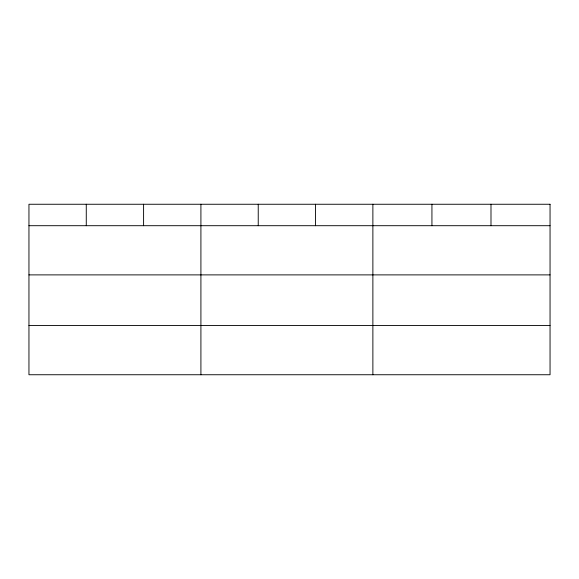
<?xml version="1.0" encoding="UTF-8"?>
<svg xmlns="http://www.w3.org/2000/svg" width="579" height="579" viewBox="0 0 579 579"><rect width="100%" height="100%" fill="white"/><g stroke="black" fill="none" stroke-linecap="round" stroke-linejoin="round"><path stroke-width="0.87" d="M28.95 225.701L550.05 225.701M28.95 274.887L550.05 274.887M28.95 325.557L550.05 325.557M490.992 204.257L490.992 225.701M431.934 204.257L431.934 225.701M372.876 204.257L372.876 374.743M315.555 204.257L315.555 225.701M258.234 204.257L258.234 225.701M200.913 204.257L200.913 374.743M143.592 204.257L143.592 225.701M86.271 204.257L86.271 225.701M550.05 204.257L28.95 204.257L28.95 374.743L550.05 374.743L550.05 204.257"/></g></svg>
